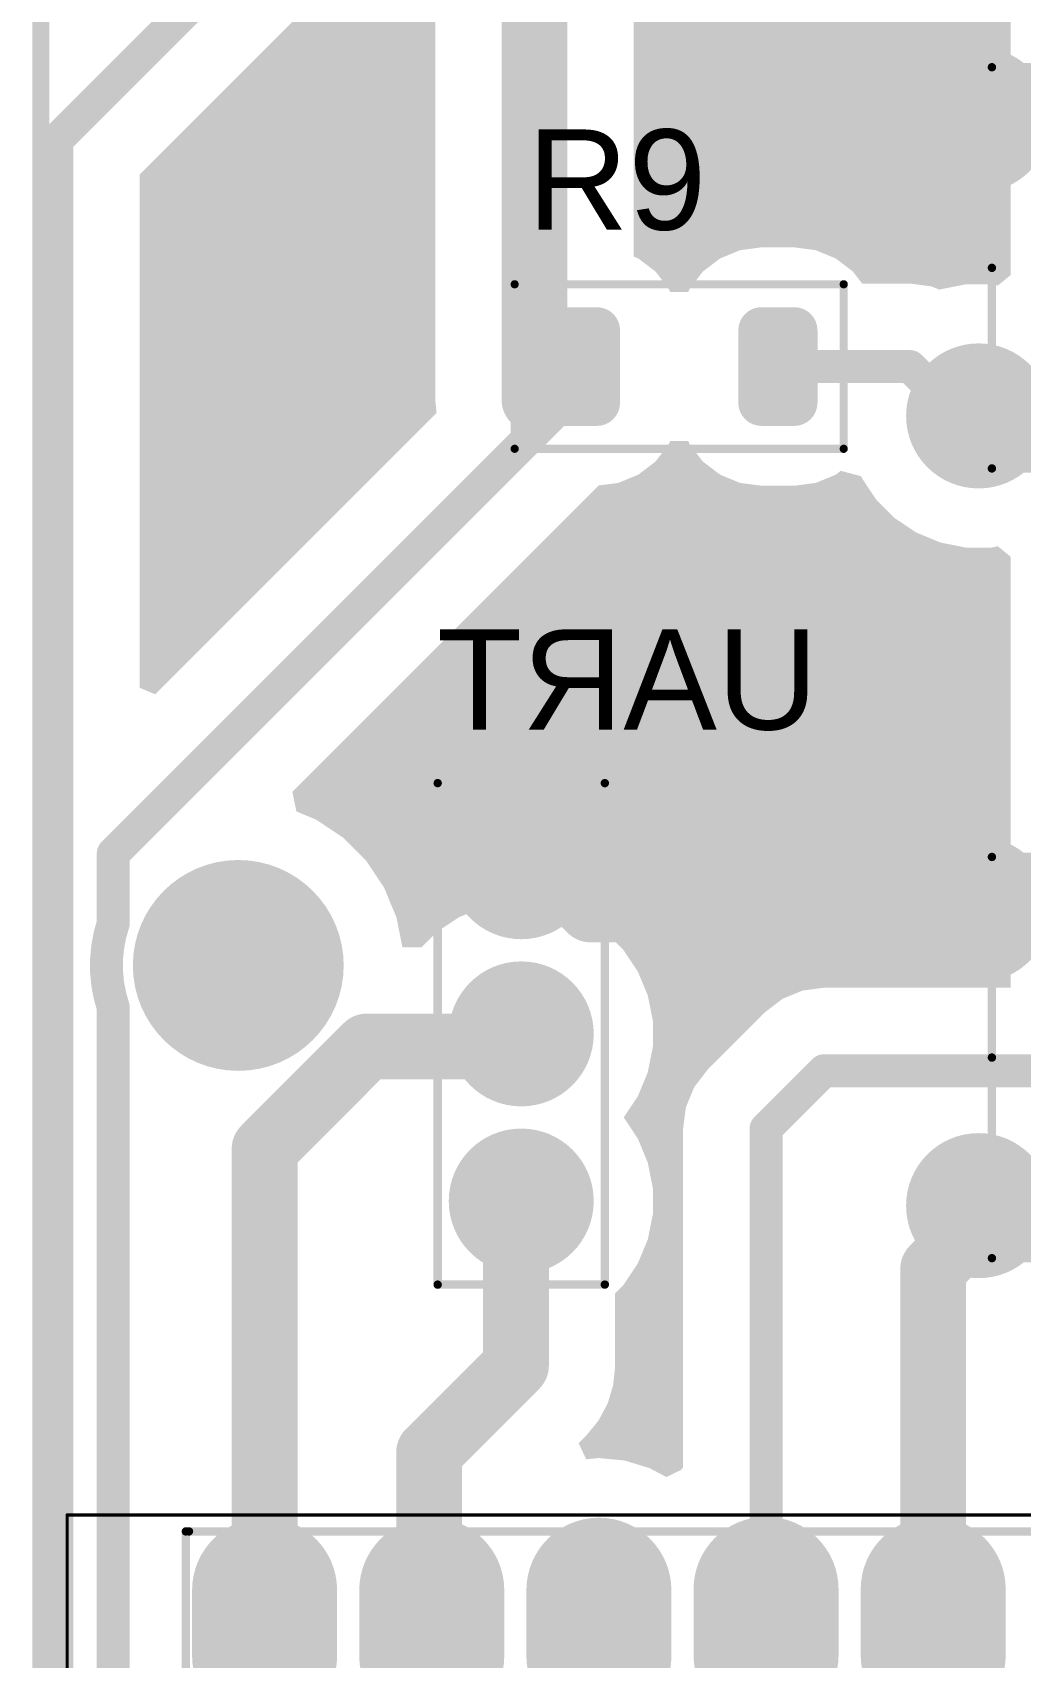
# Model space of a CAD drawing. Header units: inches. Extents: x 82 to 121, y 21 to 151.
# Drawn here: x 82.37 to 97.39, y 111.88 to 136.58 of the extents above; entities that cross this region are included whole.
import ezdxf

# ---------------------------------------------------------------- set-up
doc = ezdxf.new("R2010")
doc.units = ezdxf.units.IN
for name, color, linetype in [('Bottom Layer', 5, 'Continuous'), ('Bottom Overlay', 54, 'Continuous'), ('Bottom Solder', 6, 'Continuous'), ('Mechanical 1', 6, 'Continuous'), ('Mechanical 13', 56, 'Continuous'), ('Mechanical 15', 56, 'Continuous'), ('Multi-Layer', 9, 'Continuous'), ('Pad Holes', 156, 'Continuous'), ('Top Layer', 1, 'Continuous'), ('Top Overlay', 2, 'Continuous'), ('Top Paste', 8, 'Continuous'), ('Top Solder', 216, 'Continuous')]:
    doc.layers.add(name, color=color, linetype=linetype)
doc.styles.add('Arial', font='', dxfattribs={"height": 0.2})
doc.styles.get('Arial').set_extended_font_data('Arial')

# ---------------------------------------------------------------- blocks, each defined once
blk = doc.blocks.new('J1_3_B_11')
at = {"layer": 'Bottom Layer'}
h = blk.add_hatch(color=5, dxfattribs=at)
edge = h.paths.add_edge_path()
edge.add_arc((-2.54, 0), 1, 0, 360)
h = blk.add_hatch(color=5, dxfattribs=at)
edge = h.paths.add_edge_path()
edge.add_arc((0, 0), 1, 0, 360)
h = blk.add_hatch(color=5, dxfattribs=at)
edge = h.paths.add_edge_path()
edge.add_arc((2.54, 0), 1, 0, 360)
at = {"layer": 'Bottom Solder'}
h = blk.add_hatch(color=6, dxfattribs=at)
edge = h.paths.add_edge_path()
edge.add_arc((-2.54, 0), 1.1016, 0, 360)
h = blk.add_hatch(color=6, dxfattribs=at)
edge = h.paths.add_edge_path()
edge.add_arc((0, 0), 1.1016, 0, 360)
h = blk.add_hatch(color=6, dxfattribs=at)
edge = h.paths.add_edge_path()
edge.add_arc((2.54, 0), 1.1016, 0, 360)
at = {"layer": 'Multi-Layer'}
h = blk.add_hatch(color=9, dxfattribs=at)
edge = h.paths.add_edge_path()
edge.add_arc((-2.54, 0), 1, 0, 360)
h = blk.add_hatch(color=9, dxfattribs=at)
edge = h.paths.add_edge_path()
edge.add_arc((0, 0), 1, 0, 360)
h = blk.add_hatch(color=9, dxfattribs=at)
edge = h.paths.add_edge_path()
edge.add_arc((2.54, 0), 1, 0, 360)
at = {"layer": 'Pad Holes'}
h = blk.add_hatch(color=7, dxfattribs=at)
edge = h.paths.add_edge_path()
edge.add_arc((-2.54, 0), 0.45, 0, 360)
h = blk.add_hatch(color=7, dxfattribs=at)
edge = h.paths.add_edge_path()
edge.add_arc((0, 0), 0.45, 0, 360)
h = blk.add_hatch(color=7, dxfattribs=at)
edge = h.paths.add_edge_path()
edge.add_arc((2.54, 0), 0.45, 0, 360)
at = {"layer": 'Top Layer'}
h = blk.add_hatch(color=1, dxfattribs=at)
edge = h.paths.add_edge_path()
edge.add_arc((-2.54, 0), 1, 0, 360)
h = blk.add_hatch(color=1, dxfattribs=at)
edge = h.paths.add_edge_path()
edge.add_arc((0, 0), 1, 0, 360)
h = blk.add_hatch(color=1, dxfattribs=at)
edge = h.paths.add_edge_path()
edge.add_arc((2.54, 0), 1, 0, 360)
at = {"layer": 'Top Solder'}
h = blk.add_hatch(color=216, dxfattribs=at)
edge = h.paths.add_edge_path()
edge.add_arc((-2.54, 0), 1.1016, 0, 360)
h = blk.add_hatch(color=216, dxfattribs=at)
edge = h.paths.add_edge_path()
edge.add_arc((0, 0), 1.1016, 0, 360)
h = blk.add_hatch(color=216, dxfattribs=at)
edge = h.paths.add_edge_path()
edge.add_arc((2.54, 0), 1.1016, 0, 360)
at = {"layer": 'Bottom Overlay'}
for points in [[(3.81, 1.27, 0.127, 0.127, 0), (-3.81, 1.27, 0.127, 0.127, 0)], [(-3.81, -1.27, 0.127, 0.127, 0), (-3.81, 1.27, 0.127, 0.127, 0)], [(3.81, -1.27, 0.127, 0.127, 0), (3.81, 1.27, 0.127, 0.127, 0)], [(3.81, -1.27, 0.127, 0.127, 0), (-3.81, -1.27, 0.127, 0.127, 0)]]:
    blk.add_lwpolyline(points, format="xyseb", dxfattribs=at)
for points in [[(-3.84175, 1.27, 0.0635, 0.0635, 1), (-3.77825, 1.27, 0.0635, 0.0635, 1)], [(-3.84175, 1.27, 0.0635, 0.0635, 1), (-3.77825, 1.27, 0.0635, 0.0635, 1)], [(3.77825, 1.27, 0.0635, 0.0635, 1), (3.84175, 1.27, 0.0635, 0.0635, 1)], [(3.77825, 1.27, 0.0635, 0.0635, 1), (3.84175, 1.27, 0.0635, 0.0635, 1)], [(-3.84175, -1.27, 0.0635, 0.0635, 1), (-3.77825, -1.27, 0.0635, 0.0635, 1)], [(-3.84175, -1.27, 0.0635, 0.0635, 1), (-3.77825, -1.27, 0.0635, 0.0635, 1)], [(3.77825, -1.27, 0.0635, 0.0635, 1), (3.84175, -1.27, 0.0635, 0.0635, 1)], [(3.77825, -1.27, 0.0635, 0.0635, 1), (3.84175, -1.27, 0.0635, 0.0635, 1)]]:
    blk.add_lwpolyline(points, format="xyseb", close=True, dxfattribs=at)
blk = doc.blocks.new('ESP32_H2_S____M____B_16')
at = {"layer": 'Bottom Layer'}
h = blk.add_hatch(color=5, dxfattribs=at)
edge = h.paths.add_edge_path()
edge.add_arc((-8.12, 0.26), 1, 90, 270)
edge.add_line((-8.12, -0.74), (-7.12, -0.74))
edge.add_arc((-7.12, 0.26), 1, 270, 450)
edge.add_line((-7.12, 1.26), (-8.12, 1.26))
h = blk.add_hatch(color=5, dxfattribs=at)
edge = h.paths.add_edge_path()
edge.add_arc((-8.12, -2.28), 1, 90, 270)
edge.add_line((-8.12, -3.28), (-7.12, -3.28))
edge.add_arc((-7.12, -2.28), 1, 270, 450)
edge.add_line((-7.12, -1.28), (-8.12, -1.28))
h = blk.add_hatch(color=5, dxfattribs=at)
edge = h.paths.add_edge_path()
edge.add_arc((-8.106, -4.82), 1, 90, 270)
edge.add_line((-8.106, -5.82), (-7.106, -5.82))
edge.add_arc((-7.106, -4.82), 1, 270, 450)
edge.add_line((-7.106, -3.82), (-8.106, -3.82))
h = blk.add_hatch(color=5, dxfattribs=at)
edge = h.paths.add_edge_path()
edge.add_arc((-8.106, -7.36), 1, 90, 270)
edge.add_line((-8.106, -8.36), (-7.106, -8.36))
edge.add_arc((-7.106, -7.36), 1, 270, 450)
edge.add_line((-7.106, -6.36), (-8.106, -6.36))
h = blk.add_hatch(color=5, dxfattribs=at)
edge = h.paths.add_edge_path()
edge.add_arc((-8.106, -9.9), 1, 90, 270)
edge.add_line((-8.106, -10.9), (-7.106, -10.9))
edge.add_arc((-7.106, -9.9), 1, 270, 450)
edge.add_line((-7.106, -8.9), (-8.106, -8.9))
at = {"layer": 'Bottom Solder'}
h = blk.add_hatch(color=6, dxfattribs=at)
edge = h.paths.add_edge_path()
edge.add_arc((-8.12, 0.26), 1.102, 90, 270)
edge.add_line((-8.12, -0.842), (-7.12, -0.842))
edge.add_arc((-7.12, 0.26), 1.102, 270, 450)
edge.add_line((-7.12, 1.362), (-8.12, 1.362))
h = blk.add_hatch(color=6, dxfattribs=at)
edge = h.paths.add_edge_path()
edge.add_arc((-8.12, -2.28), 1.102, 90, 270)
edge.add_line((-8.12, -3.382), (-7.12, -3.382))
edge.add_arc((-7.12, -2.28), 1.102, 270, 450)
edge.add_line((-7.12, -1.178), (-8.12, -1.178))
h = blk.add_hatch(color=6, dxfattribs=at)
edge = h.paths.add_edge_path()
edge.add_arc((-8.106, -4.82), 1.102, 90, 270)
edge.add_line((-8.106, -5.922), (-7.106, -5.922))
edge.add_arc((-7.106, -4.82), 1.102, 270, 450)
edge.add_line((-7.106, -3.718), (-8.106, -3.718))
h = blk.add_hatch(color=6, dxfattribs=at)
edge = h.paths.add_edge_path()
edge.add_arc((-8.106, -7.36), 1.102, 90, 270)
edge.add_line((-8.106, -8.462), (-7.106, -8.462))
edge.add_arc((-7.106, -7.36), 1.102, 270, 450)
edge.add_line((-7.106, -6.258), (-8.106, -6.258))
h = blk.add_hatch(color=6, dxfattribs=at)
edge = h.paths.add_edge_path()
edge.add_arc((-8.106, -9.9), 1.102, 90, 270)
edge.add_line((-8.106, -11.002), (-7.106, -11.002))
edge.add_arc((-7.106, -9.9), 1.102, 270, 450)
edge.add_line((-7.106, -8.798), (-8.106, -8.798))
at = {"layer": 'Multi-Layer'}
h = blk.add_hatch(color=9, dxfattribs=at)
edge = h.paths.add_edge_path()
edge.add_arc((-8.12, 0.26), 1, 90, 270)
edge.add_line((-8.12, -0.74), (-7.12, -0.74))
edge.add_arc((-7.12, 0.26), 1, 270, 450)
edge.add_line((-7.12, 1.26), (-8.12, 1.26))
h = blk.add_hatch(color=9, dxfattribs=at)
edge = h.paths.add_edge_path()
edge.add_arc((-8.12, -2.28), 1, 90, 270)
edge.add_line((-8.12, -3.28), (-7.12, -3.28))
edge.add_arc((-7.12, -2.28), 1, 270, 450)
edge.add_line((-7.12, -1.28), (-8.12, -1.28))
h = blk.add_hatch(color=9, dxfattribs=at)
edge = h.paths.add_edge_path()
edge.add_arc((-8.106, -4.82), 1, 90, 270)
edge.add_line((-8.106, -5.82), (-7.106, -5.82))
edge.add_arc((-7.106, -4.82), 1, 270, 450)
edge.add_line((-7.106, -3.82), (-8.106, -3.82))
h = blk.add_hatch(color=9, dxfattribs=at)
edge = h.paths.add_edge_path()
edge.add_arc((-8.106, -7.36), 1, 90, 270)
edge.add_line((-8.106, -8.36), (-7.106, -8.36))
edge.add_arc((-7.106, -7.36), 1, 270, 450)
edge.add_line((-7.106, -6.36), (-8.106, -6.36))
h = blk.add_hatch(color=9, dxfattribs=at)
edge = h.paths.add_edge_path()
edge.add_arc((-8.106, -9.9), 1, 90, 270)
edge.add_line((-8.106, -10.9), (-7.106, -10.9))
edge.add_arc((-7.106, -9.9), 1, 270, 450)
edge.add_line((-7.106, -8.9), (-8.106, -8.9))
at = {"layer": 'Pad Holes'}
h = blk.add_hatch(color=7, dxfattribs=at)
edge = h.paths.add_edge_path()
edge.add_arc((-7.62, 0.26), 0.4, 0, 360)
h = blk.add_hatch(color=7, dxfattribs=at)
edge = h.paths.add_edge_path()
edge.add_arc((-7.62, -2.28), 0.4, 0, 360)
h = blk.add_hatch(color=7, dxfattribs=at)
edge = h.paths.add_edge_path()
edge.add_arc((-7.606, -4.82), 0.4, 0, 360)
h = blk.add_hatch(color=7, dxfattribs=at)
edge = h.paths.add_edge_path()
edge.add_arc((-7.606, -7.36), 0.4, 0, 360)
h = blk.add_hatch(color=7, dxfattribs=at)
edge = h.paths.add_edge_path()
edge.add_arc((-7.606, -9.9), 0.4, 0, 360)
at = {"layer": 'Top Layer'}
h = blk.add_hatch(color=1, dxfattribs=at)
edge = h.paths.add_edge_path()
edge.add_arc((-8.12, 0.26), 1, 90, 270)
edge.add_line((-8.12, -0.74), (-7.12, -0.74))
edge.add_arc((-7.12, 0.26), 1, 270, 450)
edge.add_line((-7.12, 1.26), (-8.12, 1.26))
h = blk.add_hatch(color=1, dxfattribs=at)
edge = h.paths.add_edge_path()
edge.add_arc((-8.12, -2.28), 1, 90, 270)
edge.add_line((-8.12, -3.28), (-7.12, -3.28))
edge.add_arc((-7.12, -2.28), 1, 270, 450)
edge.add_line((-7.12, -1.28), (-8.12, -1.28))
h = blk.add_hatch(color=1, dxfattribs=at)
edge = h.paths.add_edge_path()
edge.add_arc((-8.106, -4.82), 1, 90, 270)
edge.add_line((-8.106, -5.82), (-7.106, -5.82))
edge.add_arc((-7.106, -4.82), 1, 270, 450)
edge.add_line((-7.106, -3.82), (-8.106, -3.82))
h = blk.add_hatch(color=1, dxfattribs=at)
edge = h.paths.add_edge_path()
edge.add_arc((-8.106, -7.36), 1, 90, 270)
edge.add_line((-8.106, -8.36), (-7.106, -8.36))
edge.add_arc((-7.106, -7.36), 1, 270, 450)
edge.add_line((-7.106, -6.36), (-8.106, -6.36))
h = blk.add_hatch(color=1, dxfattribs=at)
edge = h.paths.add_edge_path()
edge.add_arc((-8.106, -9.9), 1, 90, 270)
edge.add_line((-8.106, -10.9), (-7.106, -10.9))
edge.add_arc((-7.106, -9.9), 1, 270, 450)
edge.add_line((-7.106, -8.9), (-8.106, -8.9))
at = {"layer": 'Top Solder'}
h = blk.add_hatch(color=216, dxfattribs=at)
edge = h.paths.add_edge_path()
edge.add_arc((-8.12, 0.26), 1.102, 90, 270)
edge.add_line((-8.12, -0.842), (-7.12, -0.842))
edge.add_arc((-7.12, 0.26), 1.102, 270, 450)
edge.add_line((-7.12, 1.362), (-8.12, 1.362))
h = blk.add_hatch(color=216, dxfattribs=at)
edge = h.paths.add_edge_path()
edge.add_arc((-8.12, -2.28), 1.102, 90, 270)
edge.add_line((-8.12, -3.382), (-7.12, -3.382))
edge.add_arc((-7.12, -2.28), 1.102, 270, 450)
edge.add_line((-7.12, -1.178), (-8.12, -1.178))
h = blk.add_hatch(color=216, dxfattribs=at)
edge = h.paths.add_edge_path()
edge.add_arc((-8.106, -4.82), 1.102, 90, 270)
edge.add_line((-8.106, -5.922), (-7.106, -5.922))
edge.add_arc((-7.106, -4.82), 1.102, 270, 450)
edge.add_line((-7.106, -3.718), (-8.106, -3.718))
h = blk.add_hatch(color=216, dxfattribs=at)
edge = h.paths.add_edge_path()
edge.add_arc((-8.106, -7.36), 1.102, 90, 270)
edge.add_line((-8.106, -8.462), (-7.106, -8.462))
edge.add_arc((-7.106, -7.36), 1.102, 270, 450)
edge.add_line((-7.106, -6.258), (-8.106, -6.258))
h = blk.add_hatch(color=216, dxfattribs=at)
edge = h.paths.add_edge_path()
edge.add_arc((-8.106, -9.9), 1.102, 90, 270)
edge.add_line((-8.106, -11.002), (-7.106, -11.002))
edge.add_arc((-7.106, -9.9), 1.102, 270, 450)
edge.add_line((-7.106, -8.798), (-8.106, -8.798))
at = {"layer": 'Bottom Overlay'}
for points in [[(-9, -11.096, 0.127, 0.127, 0), (-9, 11.604, 0.127, 0.127, 0)], [(-4.5, -11.096, 0.127, 0.127, 0), (-9, -11.096, 0.127, 0.127, 0)]]:
    blk.add_lwpolyline(points, format="xyseb", dxfattribs=at)
blk.add_lwpolyline([(-9.032, -11.096, 0.0635, 0.0635, 1), (-8.968, -11.096, 0.0635, 0.0635, 1)], format="xyseb", close=True, dxfattribs=at)
blk.add_lwpolyline([(-9.032, -11.096, 0.0635, 0.0635, 1), (-8.968, -11.096, 0.0635, 0.0635, 1)], format="xyseb", close=True, dxfattribs=at)
at = {"layer": 'Mechanical 13'}
for points in [[(-9, -11.049, 0.127, 0.127, 0), (-9, 11.557, 0.127, 0.127, 0)], [(-4.5, -11.096, 0.127, 0.127, 0), (-9, -11.096, 0.127, 0.127, 0)]]:
    blk.add_lwpolyline(points, format="xyseb", dxfattribs=at)
for points in [[(-9.032, -11.049, 0.0635, 0.0635, 1), (-8.968, -11.049, 0.0635, 0.0635, 1)], [(-9.032, -11.096, 0.0635, 0.0635, 1), (-8.968, -11.096, 0.0635, 0.0635, 1)]]:
    blk.add_lwpolyline(points, format="xyseb", close=True, dxfattribs=at)
at = {"layer": 'Mechanical 15'}
for points in [[(-9.25, -12.9, 0.05, 0.05, 0), (-9.25, 11.6, 0.05, 0.05, 0)], [(9.25, -12.9, 0.05, 0.05, 0), (-9.25, -12.9, 0.05, 0.05, 0)]]:
    blk.add_lwpolyline(points, format="xyseb", dxfattribs=at)
blk.add_lwpolyline([(-9.262, -12.9, 0.025, 0.025, 1), (-9.237, -12.9, 0.025, 0.025, 1)], format="xyseb", close=True, dxfattribs=at)
blk.add_lwpolyline([(-9.262, -12.9, 0.025, 0.025, 1), (-9.237, -12.9, 0.025, 0.025, 1)], format="xyseb", close=True, dxfattribs=at)
blk = doc.blocks.new('TS_06_B_25')
at = {"layer": 'Bottom Layer'}
h = blk.add_hatch(color=5, dxfattribs=at)
edge = h.paths.add_edge_path()
edge.add_arc((-2.25, 3.25), 1, 0, 360)
h = blk.add_hatch(color=5, dxfattribs=at)
edge = h.paths.add_edge_path()
edge.add_arc((2.25, 3.25), 1, 0, 360)
h = blk.add_hatch(color=5, dxfattribs=at)
edge = h.paths.add_edge_path()
edge.add_arc((-2.25, -3.25), 1, 0, 360)
h = blk.add_hatch(color=5, dxfattribs=at)
edge = h.paths.add_edge_path()
edge.add_arc((2.25, -3.25), 1, 0, 360)
at = {"layer": 'Bottom Solder'}
h = blk.add_hatch(color=6, dxfattribs=at)
edge = h.paths.add_edge_path()
edge.add_arc((-2.25, 3.25), 1.102, 0, 360)
h = blk.add_hatch(color=6, dxfattribs=at)
edge = h.paths.add_edge_path()
edge.add_arc((2.25, 3.25), 1.102, 0, 360)
h = blk.add_hatch(color=6, dxfattribs=at)
edge = h.paths.add_edge_path()
edge.add_arc((-2.25, -3.25), 1.102, 0, 360)
h = blk.add_hatch(color=6, dxfattribs=at)
edge = h.paths.add_edge_path()
edge.add_arc((2.25, -3.25), 1.102, 0, 360)
at = {"layer": 'Multi-Layer'}
h = blk.add_hatch(color=9, dxfattribs=at)
edge = h.paths.add_edge_path()
edge.add_arc((-2.25, 3.25), 1, 0, 360)
h = blk.add_hatch(color=9, dxfattribs=at)
edge = h.paths.add_edge_path()
edge.add_arc((2.25, 3.25), 1, 0, 360)
h = blk.add_hatch(color=9, dxfattribs=at)
edge = h.paths.add_edge_path()
edge.add_arc((-2.25, -3.25), 1, 0, 360)
h = blk.add_hatch(color=9, dxfattribs=at)
edge = h.paths.add_edge_path()
edge.add_arc((2.25, -3.25), 1, 0, 360)
at = {"layer": 'Pad Holes'}
h = blk.add_hatch(color=7, dxfattribs=at)
edge = h.paths.add_edge_path()
edge.add_arc((-2.25, 3.25), 0.45, 0, 360)
h = blk.add_hatch(color=7, dxfattribs=at)
edge = h.paths.add_edge_path()
edge.add_arc((2.25, 3.25), 0.45, 0, 360)
h = blk.add_hatch(color=7, dxfattribs=at)
edge = h.paths.add_edge_path()
edge.add_arc((-2.25, -3.25), 0.45, 0, 360)
h = blk.add_hatch(color=7, dxfattribs=at)
edge = h.paths.add_edge_path()
edge.add_arc((2.25, -3.25), 0.45, 0, 360)
at = {"layer": 'Top Layer'}
h = blk.add_hatch(color=1, dxfattribs=at)
edge = h.paths.add_edge_path()
edge.add_arc((-2.25, 3.25), 1, 0, 360)
h = blk.add_hatch(color=1, dxfattribs=at)
edge = h.paths.add_edge_path()
edge.add_arc((2.25, 3.25), 1, 0, 360)
h = blk.add_hatch(color=1, dxfattribs=at)
edge = h.paths.add_edge_path()
edge.add_arc((-2.25, -3.25), 1, 0, 360)
h = blk.add_hatch(color=1, dxfattribs=at)
edge = h.paths.add_edge_path()
edge.add_arc((2.25, -3.25), 1, 0, 360)
at = {"layer": 'Top Solder'}
h = blk.add_hatch(color=216, dxfattribs=at)
edge = h.paths.add_edge_path()
edge.add_arc((-2.25, 3.25), 1.102, 0, 360)
h = blk.add_hatch(color=216, dxfattribs=at)
edge = h.paths.add_edge_path()
edge.add_arc((2.25, 3.25), 1.102, 0, 360)
h = blk.add_hatch(color=216, dxfattribs=at)
edge = h.paths.add_edge_path()
edge.add_arc((-2.25, -3.25), 1.102, 0, 360)
h = blk.add_hatch(color=216, dxfattribs=at)
edge = h.paths.add_edge_path()
edge.add_arc((2.25, -3.25), 1.102, 0, 360)
at = {"layer": 'Bottom Overlay'}
for points in [[(-3.048, -3.048, 0.127, 0.127, 0), (-3.048, 3.048, 0.127, 0.127, 0)], [(3.048, 3.048, 0.127, 0.127, 0), (-3.048, 3.048, 0.127, 0.127, 0)], [(3.048, -3.048, 0.127, 0.127, 0), (3.048, 3.048, 0.127, 0.127, 0)], [(0, -3.048, 0.127, 0.127, 0), (-3.048, -3.048, 0.127, 0.127, 0)], [(3.048, -3.048, 0.127, 0.127, 0), (0, -3.048, 0.127, 0.127, 0)]]:
    blk.add_lwpolyline(points, format="xyseb", dxfattribs=at)
for points in [[(-3.08, 3.048, 0.0635, 0.0635, 1), (-3.016, 3.048, 0.0635, 0.0635, 1)], [(-3.08, 3.048, 0.0635, 0.0635, 1), (-3.016, 3.048, 0.0635, 0.0635, 1)], [(3.016, 3.048, 0.0635, 0.0635, 1), (3.08, 3.048, 0.0635, 0.0635, 1)], [(3.016, 3.048, 0.0635, 0.0635, 1), (3.08, 3.048, 0.0635, 0.0635, 1)], [(1.276, 0, 0.254, 0.254, 1), (-1.276, 0, 0.254, 0.254, 1)], [(-1.34, 0, 0.127, 0.127, 1), (-1.213, 0, 0.127, 0.127, 1)], [(1.213, 0, 0.127, 0.127, 1), (1.34, 0, 0.127, 0.127, 1)], [(-3.08, -3.048, 0.0635, 0.0635, 1), (-3.016, -3.048, 0.0635, 0.0635, 1)], [(-3.08, -3.048, 0.0635, 0.0635, 1), (-3.016, -3.048, 0.0635, 0.0635, 1)], [(-0.032, -3.048, 0.0635, 0.0635, 1), (0.032, -3.048, 0.0635, 0.0635, 1)], [(-0.032, -3.048, 0.0635, 0.0635, 1), (0.032, -3.048, 0.0635, 0.0635, 1)], [(3.016, -3.048, 0.0635, 0.0635, 1), (3.08, -3.048, 0.0635, 0.0635, 1)], [(3.016, -3.048, 0.0635, 0.0635, 1), (3.08, -3.048, 0.0635, 0.0635, 1)]]:
    blk.add_lwpolyline(points, format="xyseb", close=True, dxfattribs=at)
blk = doc.blocks.new('TS_06_B_27')
at = {"layer": 'Bottom Layer'}
h = blk.add_hatch(color=5, dxfattribs=at)
edge = h.paths.add_edge_path()
edge.add_arc((-2.25, 3.25), 1, 0, 360)
h = blk.add_hatch(color=5, dxfattribs=at)
edge = h.paths.add_edge_path()
edge.add_arc((2.25, 3.25), 1, 0, 360)
h = blk.add_hatch(color=5, dxfattribs=at)
edge = h.paths.add_edge_path()
edge.add_arc((-2.25, -3.25), 1, 0, 360)
h = blk.add_hatch(color=5, dxfattribs=at)
edge = h.paths.add_edge_path()
edge.add_arc((2.25, -3.25), 1, 0, 360)
at = {"layer": 'Bottom Solder'}
h = blk.add_hatch(color=6, dxfattribs=at)
edge = h.paths.add_edge_path()
edge.add_arc((-2.25, 3.25), 1.102, 0, 360)
h = blk.add_hatch(color=6, dxfattribs=at)
edge = h.paths.add_edge_path()
edge.add_arc((2.25, 3.25), 1.102, 0, 360)
h = blk.add_hatch(color=6, dxfattribs=at)
edge = h.paths.add_edge_path()
edge.add_arc((-2.25, -3.25), 1.102, 0, 360)
h = blk.add_hatch(color=6, dxfattribs=at)
edge = h.paths.add_edge_path()
edge.add_arc((2.25, -3.25), 1.102, 0, 360)
at = {"layer": 'Multi-Layer'}
h = blk.add_hatch(color=9, dxfattribs=at)
edge = h.paths.add_edge_path()
edge.add_arc((-2.25, 3.25), 1, 0, 360)
h = blk.add_hatch(color=9, dxfattribs=at)
edge = h.paths.add_edge_path()
edge.add_arc((2.25, 3.25), 1, 0, 360)
h = blk.add_hatch(color=9, dxfattribs=at)
edge = h.paths.add_edge_path()
edge.add_arc((-2.25, -3.25), 1, 0, 360)
h = blk.add_hatch(color=9, dxfattribs=at)
edge = h.paths.add_edge_path()
edge.add_arc((2.25, -3.25), 1, 0, 360)
at = {"layer": 'Pad Holes'}
h = blk.add_hatch(color=7, dxfattribs=at)
edge = h.paths.add_edge_path()
edge.add_arc((-2.25, 3.25), 0.45, 0, 360)
h = blk.add_hatch(color=7, dxfattribs=at)
edge = h.paths.add_edge_path()
edge.add_arc((2.25, 3.25), 0.45, 0, 360)
h = blk.add_hatch(color=7, dxfattribs=at)
edge = h.paths.add_edge_path()
edge.add_arc((-2.25, -3.25), 0.45, 0, 360)
h = blk.add_hatch(color=7, dxfattribs=at)
edge = h.paths.add_edge_path()
edge.add_arc((2.25, -3.25), 0.45, 0, 360)
at = {"layer": 'Top Layer'}
h = blk.add_hatch(color=1, dxfattribs=at)
edge = h.paths.add_edge_path()
edge.add_arc((-2.25, 3.25), 1, 0, 360)
h = blk.add_hatch(color=1, dxfattribs=at)
edge = h.paths.add_edge_path()
edge.add_arc((2.25, 3.25), 1, 0, 360)
h = blk.add_hatch(color=1, dxfattribs=at)
edge = h.paths.add_edge_path()
edge.add_arc((-2.25, -3.25), 1, 0, 360)
h = blk.add_hatch(color=1, dxfattribs=at)
edge = h.paths.add_edge_path()
edge.add_arc((2.25, -3.25), 1, 0, 360)
at = {"layer": 'Top Solder'}
h = blk.add_hatch(color=216, dxfattribs=at)
edge = h.paths.add_edge_path()
edge.add_arc((-2.25, 3.25), 1.102, 0, 360)
h = blk.add_hatch(color=216, dxfattribs=at)
edge = h.paths.add_edge_path()
edge.add_arc((2.25, 3.25), 1.102, 0, 360)
h = blk.add_hatch(color=216, dxfattribs=at)
edge = h.paths.add_edge_path()
edge.add_arc((-2.25, -3.25), 1.102, 0, 360)
h = blk.add_hatch(color=216, dxfattribs=at)
edge = h.paths.add_edge_path()
edge.add_arc((2.25, -3.25), 1.102, 0, 360)
at = {"layer": 'Bottom Overlay'}
for points in [[(-3.048, -3.048, 0.127, 0.127, 0), (-3.048, 3.048, 0.127, 0.127, 0)], [(3.048, 3.048, 0.127, 0.127, 0), (-3.048, 3.048, 0.127, 0.127, 0)], [(3.048, -3.048, 0.127, 0.127, 0), (3.048, 3.048, 0.127, 0.127, 0)], [(0, -3.048, 0.127, 0.127, 0), (-3.048, -3.048, 0.127, 0.127, 0)], [(3.048, -3.048, 0.127, 0.127, 0), (0, -3.048, 0.127, 0.127, 0)]]:
    blk.add_lwpolyline(points, format="xyseb", dxfattribs=at)
for points in [[(-3.08, 3.048, 0.0635, 0.0635, 1), (-3.016, 3.048, 0.0635, 0.0635, 1)], [(-3.08, 3.048, 0.0635, 0.0635, 1), (-3.016, 3.048, 0.0635, 0.0635, 1)], [(3.016, 3.048, 0.0635, 0.0635, 1), (3.08, 3.048, 0.0635, 0.0635, 1)], [(3.016, 3.048, 0.0635, 0.0635, 1), (3.08, 3.048, 0.0635, 0.0635, 1)], [(1.276, 0, 0.254, 0.254, 1), (-1.276, 0, 0.254, 0.254, 1)], [(-1.34, 0, 0.127, 0.127, 1), (-1.213, 0, 0.127, 0.127, 1)], [(1.213, 0, 0.127, 0.127, 1), (1.34, 0, 0.127, 0.127, 1)], [(-3.08, -3.048, 0.0635, 0.0635, 1), (-3.016, -3.048, 0.0635, 0.0635, 1)], [(-3.08, -3.048, 0.0635, 0.0635, 1), (-3.016, -3.048, 0.0635, 0.0635, 1)], [(-0.032, -3.048, 0.0635, 0.0635, 1), (0.032, -3.048, 0.0635, 0.0635, 1)], [(-0.032, -3.048, 0.0635, 0.0635, 1), (0.032, -3.048, 0.0635, 0.0635, 1)], [(3.016, -3.048, 0.0635, 0.0635, 1), (3.08, -3.048, 0.0635, 0.0635, 1)], [(3.016, -3.048, 0.0635, 0.0635, 1), (3.08, -3.048, 0.0635, 0.0635, 1)]]:
    blk.add_lwpolyline(points, format="xyseb", close=True, dxfattribs=at)
blk = doc.blocks.new('R1206_36')
at = {"layer": 'Top Layer'}
h = blk.add_hatch(color=1, dxfattribs=at)
edge = h.paths.add_edge_path()
edge.add_arc((-1.75, 0.55), 0.25, 90, 180)
edge.add_line((-2, 0.55), (-2, -0.55))
edge.add_arc((-1.75, -0.55), 0.25, 180, 270)
edge.add_line((-1.75, -0.8), (-1.25, -0.8))
edge.add_arc((-1.25, -0.55), 0.25, 270, 360)
edge.add_line((-1, -0.55), (-1, 0.55))
edge.add_arc((-1.25, 0.55), 0.25, 0, 90)
edge.add_line((-1.25, 0.8), (-1.75, 0.8))
h = blk.add_hatch(color=1, dxfattribs=at)
edge = h.paths.add_edge_path()
edge.add_arc((1.25, 0.55), 0.25, 90, 180)
edge.add_line((1, 0.55), (1, -0.55))
edge.add_arc((1.25, -0.55), 0.25, 180, 270)
edge.add_line((1.25, -0.8), (1.75, -0.8))
edge.add_arc((1.75, -0.55), 0.25, 270, 360)
edge.add_line((2, -0.55), (2, 0.55))
edge.add_arc((1.75, 0.55), 0.25, 0, 90)
edge.add_line((1.75, 0.8), (1.25, 0.8))
at = {"layer": 'Top Paste'}
h = blk.add_hatch(color=8, dxfattribs=at)
edge = h.paths.add_edge_path()
edge.add_arc((-1.75, 0.55), 0.25, 90, 180)
edge.add_line((-2, 0.55), (-2, -0.55))
edge.add_arc((-1.75, -0.55), 0.25, 180, 270)
edge.add_line((-1.75, -0.8), (-1.25, -0.8))
edge.add_arc((-1.25, -0.55), 0.25, 270, 360)
edge.add_line((-1, -0.55), (-1, 0.55))
edge.add_arc((-1.25, 0.55), 0.25, 0, 90)
edge.add_line((-1.25, 0.8), (-1.75, 0.8))
h = blk.add_hatch(color=8, dxfattribs=at)
edge = h.paths.add_edge_path()
edge.add_arc((1.25, 0.55), 0.25, 90, 180)
edge.add_line((1, 0.55), (1, -0.55))
edge.add_arc((1.25, -0.55), 0.25, 180, 270)
edge.add_line((1.25, -0.8), (1.75, -0.8))
edge.add_arc((1.75, -0.55), 0.25, 270, 360)
edge.add_line((2, -0.55), (2, 0.55))
edge.add_arc((1.75, 0.55), 0.25, 0, 90)
edge.add_line((1.75, 0.8), (1.25, 0.8))
at = {"layer": 'Top Solder'}
h = blk.add_hatch(color=216, dxfattribs=at)
edge = h.paths.add_edge_path()
edge.add_arc((-1.75, 0.55), 0.352, 90, 180)
edge.add_line((-2.102, 0.55), (-2.102, -0.55))
edge.add_arc((-1.75, -0.55), 0.352, 180, 270)
edge.add_line((-1.75, -0.902), (-1.25, -0.902))
edge.add_arc((-1.25, -0.55), 0.352, 270, 360)
edge.add_line((-0.898, -0.55), (-0.898, 0.55))
edge.add_arc((-1.25, 0.55), 0.352, 0, 90)
edge.add_line((-1.25, 0.902), (-1.75, 0.902))
h = blk.add_hatch(color=216, dxfattribs=at)
edge = h.paths.add_edge_path()
edge.add_arc((1.25, 0.55), 0.352, 90, 180)
edge.add_line((0.898, 0.55), (0.898, -0.55))
edge.add_arc((1.25, -0.55), 0.352, 180, 270)
edge.add_line((1.25, -0.902), (1.75, -0.902))
edge.add_arc((1.75, -0.55), 0.352, 270, 360)
edge.add_line((2.102, -0.55), (2.102, 0.55))
edge.add_arc((1.75, 0.55), 0.352, 0, 90)
edge.add_line((1.75, 0.902), (1.25, 0.902))
at = {"layer": 'Top Overlay'}
for points in [[(-2.5, 1.25, 0.125, 0.125, 0), (-2.5, -1.25, 0.125, 0.125, 0)], [(2.5, 1.25, 0.125, 0.125, 0), (-2.5, 1.25, 0.125, 0.125, 0)], [(2.5, 1.25, 0.125, 0.125, 0), (2.5, -1.25, 0.125, 0.125, 0)], [(2.5, -1.25, 0.125, 0.125, 0), (-2.5, -1.25, 0.125, 0.125, 0)]]:
    blk.add_lwpolyline(points, format="xyseb", dxfattribs=at)
for points in [[(-2.531, 1.25, 0.0625, 0.0625, 1), (-2.469, 1.25, 0.0625, 0.0625, 1)], [(-2.531, 1.25, 0.0625, 0.0625, 1), (-2.469, 1.25, 0.0625, 0.0625, 1)], [(2.469, 1.25, 0.0625, 0.0625, 1), (2.531, 1.25, 0.0625, 0.0625, 1)], [(2.469, 1.25, 0.0625, 0.0625, 1), (2.531, 1.25, 0.0625, 0.0625, 1)], [(-2.531, -1.25, 0.0625, 0.0625, 1), (-2.469, -1.25, 0.0625, 0.0625, 1)], [(-2.531, -1.25, 0.0625, 0.0625, 1), (-2.469, -1.25, 0.0625, 0.0625, 1)], [(2.469, -1.25, 0.0625, 0.0625, 1), (2.531, -1.25, 0.0625, 0.0625, 1)], [(2.469, -1.25, 0.0625, 0.0625, 1), (2.531, -1.25, 0.0625, 0.0625, 1)]]:
    blk.add_lwpolyline(points, format="xyseb", close=True, dxfattribs=at)

msp = doc.modelspace()

# ---------------------------------------------------------------- hatches: boundary and pattern name
at = {"layer": 'Bottom Layer'}
h = msp.add_hatch(color=5, dxfattribs=at)
edge = h.paths.add_edge_path()
edge.add_arc((85.5, 122.4), 1.5, 0, 360)
at = {"layer": 'Bottom Solder'}
h = msp.add_hatch(color=6, dxfattribs=at)
edge = h.paths.add_edge_path()
edge.add_arc((85.5, 122.4), 1.602, 0, 360)
at = {"layer": 'Multi-Layer'}
h = msp.add_hatch(color=9, dxfattribs=at)
edge = h.paths.add_edge_path()
edge.add_arc((85.5, 122.4), 1.5, 0, 360)
at = {"layer": 'Pad Holes'}
h = msp.add_hatch(color=7, dxfattribs=at)
edge = h.paths.add_edge_path()
edge.add_arc((85.5, 122.4), 1, 0, 360)
at = {"layer": 'Top Layer'}
for points in [[(95.196, 141.475), (95.475, 141.196), (95.803, 140.978), (96.167, 140.827), (96.553, 140.75), (96.947, 140.75), (97.043, 140.769), (97.239, 140.608), (97.239, 132.892), (97.043, 132.731), (96.947, 132.75), (96.553, 132.75), (96.167, 132.673), (96.154, 132.668), (96.033, 132.718), (95.707, 132.761), (94.98, 132.761), (94.842, 132.942), (94.58, 133.142), (94.276, 133.268), (93.95, 133.311), (93.45, 133.311), (93.124, 133.268), (92.82, 133.142), (92.558, 132.942), (92.358, 132.68), (92.337, 132.631), (92.063, 132.631), (92.042, 132.68), (91.842, 132.942), (91.58, 133.142), (91.507, 133.172), (91.507, 141.469), (91.748, 141.555), (91.761, 141.556), (92.02, 141.358), (92.324, 141.232), (92.65, 141.189), (93.15, 141.189), (93.476, 141.232), (93.78, 141.358), (94.042, 141.558), (94.084, 141.614), (95.104, 141.614)], [(88.493, 138.578), (88.493, 131), (88.513, 130.796), (84.237, 126.52), (84.003, 126.618), (84.003, 134.42), (88.258, 138.675)], [(92.358, 130.32), (92.558, 130.058), (92.82, 129.858), (93.124, 129.732), (93.45, 129.689), (93.95, 129.689), (94.276, 129.732), (94.58, 129.858), (94.656, 129.916), (94.965, 129.833), (94.978, 129.803), (95.196, 129.475), (95.475, 129.196), (95.803, 128.978), (96.167, 128.827), (96.553, 128.75), (96.947, 128.75), (97.043, 128.769), (97.239, 128.608), (97.239, 122.061), (94.4, 122.061), (94.074, 122.018), (93.77, 121.892), (93.508, 121.692), (92.628, 120.812), (92.428, 120.55), (92.302, 120.246), (92.259, 119.92), (92.259, 114.772), (92.226, 114.733), (92.005, 114.626), (91.749, 114.762), (91.372, 114.877), (90.98, 114.915), (90.787, 114.896), (90.672, 115.14), (90.786, 115.254), (90.973, 115.483), (91.113, 115.743), (91.198, 116.026), (91.227, 116.32), (91.227, 116.32), (91.227, 117.419), (91.353, 117.545), (91.572, 117.873), (91.723, 118.237), (91.8, 118.623), (91.8, 119.017), (91.723, 119.403), (91.572, 119.767), (91.357, 120.09), (91.572, 120.413), (91.723, 120.777), (91.8, 121.163), (91.8, 121.557), (91.723, 121.943), (91.572, 122.307), (91.353, 122.635), (91.075, 122.914), (90.747, 123.132), (90.383, 123.283), (89.997, 123.36), (89.603, 123.36), (89.217, 123.283), (88.853, 123.132), (88.525, 122.914), (88.287, 122.676), (87.994, 122.676), (87.904, 123.129), (87.715, 123.584), (87.442, 123.994), (87.094, 124.342), (86.684, 124.615), (86.383, 124.74), (86.322, 125.039), (90.976, 129.693), (91.276, 129.732), (91.58, 129.858), (91.842, 130.058), (92.042, 130.32), (92.063, 130.369), (92.337, 130.369)]]:
    msp.add_hatch(color=1, dxfattribs=at).paths.add_polyline_path(points)
h = msp.add_hatch(color=1, dxfattribs=at)
edge = h.paths.add_edge_path()
edge.add_arc((85.5, 122.4), 1.5, 0, 360)
at = {"layer": 'Top Solder'}
h = msp.add_hatch(color=216, dxfattribs=at)
edge = h.paths.add_edge_path()
edge.add_arc((85.5, 122.4), 1.602, 0, 360)

# ---------------------------------------------------------------- linework, layer by layer
at = {"layer": 'Mechanical 1'}
msp.add_lwpolyline([(82.5, 151, 0.254, 0.254, 0), (82.5, 26, 0.254, 0.254, 0)], format="xyseb", dxfattribs=at)
at = {"layer": 'Mechanical 15'}
msp.add_lwpolyline([(82.5, 22.546, 0.254, 0.254, 0), (82.5, 150.619, 0.254, 0.254, 0)], format="xyseb", dxfattribs=at)
at = {"layer": 'Top Layer'}
for points in [[(90, 131, 1, 1, 0), (90, 142.454, 1, 1, 0)], [(82.742, 134.942, 0.5, 0.5, 0), (88, 140.2, 0.5, 0.5, 0)], [(82.742, 134.942, 0.5, 0.5, 0), (82.742, 104.097, 0.5, 0.5, 0)], [(90.7, 131.2, 0.5, 0.5, 0), (90.7, 131.5, 0.5, 0.5, 0)], [(93.594, 131.5, 0.5, 0.5, 0), (95.707, 131.5, 0.5, 0.5, 0)], [(95.707, 131.5, 0.5, 0.5, 0), (96.457, 130.75, 0.5, 0.5, 0)], [(83.6, 124.1, 0.5, 0.5, 0), (90.7, 131.2, 0.5, 0.5, 0)], [(96.457, 130.75, 0.5, 0.5, 0), (96.75, 130.75, 0.5, 0.5, 0)], [(83.6, 123.037, 0.5, 0.5, 0), (83.6, 124.1, 0.5, 0.5, 0)], [(89.8, 123.9, 1, 1, 0), (90.206, 123.9, 1, 1, 0)], [(90.206, 123.9, 1, 1, 0), (90.856, 123.25, 1, 1, 0)], [(90.856, 123.25, 1, 1, 0), (96.75, 123.25, 1, 1, 0)], [(83.6, 121.763, 0.5, 0.5, -0.163215), (83.6, 123.037, 0.5, 0.5, 0)], [(83.6, 121.763, 0.5, 0.5, 0), (83.6, 121.763, 0.5, 0.5, 0)], [(83.6, 104.993, 0.5, 0.5, 0), (83.6, 121.763, 0.5, 0.5, 0)], [(89.609, 121.169, 1, 1, 0), (89.8, 121.36, 1, 1, 0)], [(85.9, 119.612, 1, 1, 0), (87.456, 121.169, 1, 1, 0)], [(87.456, 121.169, 1, 1, 0), (89.609, 121.169, 1, 1, 0)], [(93.52, 119.92, 0.5, 0.5, 0), (94.4, 120.8, 0.5, 0.5, 0)], [(94.4, 120.8, 0.5, 0.5, 0), (98.207, 120.8, 0.5, 0.5, 0)], [(85.9, 112.406, 1, 1, 0), (85.9, 119.612, 1, 1, 0)], [(93.52, 112.42, 0.5, 0.5, 0), (93.52, 119.92, 0.5, 0.5, 0)], [(89.72, 118.74, 1, 1, 0), (89.8, 118.82, 1, 1, 0)], [(96.625, 118.875, 1, 1, 0), (96.75, 118.75, 1, 1, 0)], [(89.72, 116.32, 1, 1, 0), (89.72, 118.74, 1, 1, 0)], [(96.75, 118.479, 1, 1, 0), (96.75, 118.75, 1, 1, 0)], [(96.06, 117.789, 1, 1, 0), (96.75, 118.479, 1, 1, 0)], [(96.06, 112.42, 1, 1, 0), (96.06, 117.789, 1, 1, 0)], [(88.4, 115, 1, 1, 0), (89.72, 116.32, 1, 1, 0)], [(88.4, 112.446, 1, 1, 0), (88.4, 115, 1, 1, 0)], [(88.4, 112.446, 1, 1, 0), (88.44, 112.406, 1, 1, 0)]]:
    msp.add_lwpolyline(points, format="xyseb", dxfattribs=at)
for points in [[(82.617, 134.942, 0.25, 0.25, 1), (82.867, 134.942, 0.25, 0.25, 1)], [(82.617, 134.942, 0.25, 0.25, 1), (82.867, 134.942, 0.25, 0.25, 1)], [(90.575, 131.5, 0.25, 0.25, 1), (90.825, 131.5, 0.25, 0.25, 1)], [(93.469, 131.5, 0.25, 0.25, 1), (93.719, 131.5, 0.25, 0.25, 1)], [(95.582, 131.5, 0.25, 0.25, 1), (95.832, 131.5, 0.25, 0.25, 1)], [(95.582, 131.5, 0.25, 0.25, 1), (95.832, 131.5, 0.25, 0.25, 1)], [(89.75, 131, 0.5, 0.5, 1), (90.25, 131, 0.5, 0.5, 1)], [(90.575, 131.2, 0.25, 0.25, 1), (90.825, 131.2, 0.25, 0.25, 1)], [(90.575, 131.2, 0.25, 0.25, 1), (90.825, 131.2, 0.25, 0.25, 1)], [(96.332, 130.75, 0.25, 0.25, 1), (96.582, 130.75, 0.25, 0.25, 1)], [(96.332, 130.75, 0.25, 0.25, 1), (96.582, 130.75, 0.25, 0.25, 1)], [(96.625, 130.75, 0.25, 0.25, 1), (96.875, 130.75, 0.25, 0.25, 1)], [(83.475, 124.1, 0.25, 0.25, 1), (83.725, 124.1, 0.25, 0.25, 1)], [(83.475, 124.1, 0.25, 0.25, 1), (83.725, 124.1, 0.25, 0.25, 1)], [(89.55, 123.9, 0.5, 0.5, 1), (90.05, 123.9, 0.5, 0.5, 1)], [(89.956, 123.9, 0.5, 0.5, 1), (90.456, 123.9, 0.5, 0.5, 1)], [(89.956, 123.9, 0.5, 0.5, 1), (90.456, 123.9, 0.5, 0.5, 1)], [(90.606, 123.25, 0.5, 0.5, 1), (91.106, 123.25, 0.5, 0.5, 1)], [(90.606, 123.25, 0.5, 0.5, 1), (91.106, 123.25, 0.5, 0.5, 1)], [(96.5, 123.25, 0.5, 0.5, 1), (97, 123.25, 0.5, 0.5, 1)], [(83.475, 123.037, 0.25, 0.25, 1), (83.725, 123.037, 0.25, 0.25, 1)], [(83.475, 123.037, 0.25, 0.25, 1), (83.725, 123.037, 0.25, 0.25, 1)], [(83.475, 121.763, 0.25, 0.25, 1), (83.725, 121.763, 0.25, 0.25, 1)], [(83.475, 121.763, 0.25, 0.25, 1), (83.725, 121.763, 0.25, 0.25, 1)], [(83.475, 121.763, 0.25, 0.25, 1), (83.725, 121.763, 0.25, 0.25, 1)], [(83.475, 121.763, 0.25, 0.25, 1), (83.725, 121.763, 0.25, 0.25, 1)], [(89.55, 121.36, 0.5, 0.5, 1), (90.05, 121.36, 0.5, 0.5, 1)], [(87.206, 121.169, 0.5, 0.5, 1), (87.706, 121.169, 0.5, 0.5, 1)], [(87.206, 121.169, 0.5, 0.5, 1), (87.706, 121.169, 0.5, 0.5, 1)], [(89.359, 121.169, 0.5, 0.5, 1), (89.859, 121.169, 0.5, 0.5, 1)], [(89.359, 121.169, 0.5, 0.5, 1), (89.859, 121.169, 0.5, 0.5, 1)], [(94.275, 120.8, 0.25, 0.25, 1), (94.525, 120.8, 0.25, 0.25, 1)], [(94.275, 120.8, 0.25, 0.25, 1), (94.525, 120.8, 0.25, 0.25, 1)], [(85.65, 119.612, 0.5, 0.5, 1), (86.15, 119.612, 0.5, 0.5, 1)], [(85.65, 119.612, 0.5, 0.5, 1), (86.15, 119.612, 0.5, 0.5, 1)], [(93.395, 119.92, 0.25, 0.25, 1), (93.645, 119.92, 0.25, 0.25, 1)], [(93.395, 119.92, 0.25, 0.25, 1), (93.645, 119.92, 0.25, 0.25, 1)], [(89.55, 118.82, 0.5, 0.5, 1), (90.05, 118.82, 0.5, 0.5, 1)], [(96.375, 118.875, 0.5, 0.5, 1), (96.875, 118.875, 0.5, 0.5, 1)], [(89.47, 118.74, 0.5, 0.5, 1), (89.97, 118.74, 0.5, 0.5, 1)], [(89.47, 118.74, 0.5, 0.5, 1), (89.97, 118.74, 0.5, 0.5, 1)], [(96.5, 118.75, 0.5, 0.5, 1), (97, 118.75, 0.5, 0.5, 1)], [(96.5, 118.75, 0.5, 0.5, 1), (97, 118.75, 0.5, 0.5, 1)], [(96.5, 118.479, 0.5, 0.5, 1), (97, 118.479, 0.5, 0.5, 1)], [(96.5, 118.479, 0.5, 0.5, 1), (97, 118.479, 0.5, 0.5, 1)], [(95.81, 117.789, 0.5, 0.5, 1), (96.31, 117.789, 0.5, 0.5, 1)], [(95.81, 117.789, 0.5, 0.5, 1), (96.31, 117.789, 0.5, 0.5, 1)], [(89.47, 116.32, 0.5, 0.5, 1), (89.97, 116.32, 0.5, 0.5, 1)], [(89.47, 116.32, 0.5, 0.5, 1), (89.97, 116.32, 0.5, 0.5, 1)], [(88.15, 115, 0.5, 0.5, 1), (88.65, 115, 0.5, 0.5, 1)], [(88.15, 115, 0.5, 0.5, 1), (88.65, 115, 0.5, 0.5, 1)], [(85.65, 112.406, 0.5, 0.5, 1), (86.15, 112.406, 0.5, 0.5, 1)], [(88.15, 112.446, 0.5, 0.5, 1), (88.65, 112.446, 0.5, 0.5, 1)], [(88.15, 112.446, 0.5, 0.5, 1), (88.65, 112.446, 0.5, 0.5, 1)], [(88.19, 112.406, 0.5, 0.5, 1), (88.69, 112.406, 0.5, 0.5, 1)], [(95.81, 112.42, 0.5, 0.5, 1), (96.31, 112.42, 0.5, 0.5, 1)], [(93.395, 112.42, 0.25, 0.25, 1), (93.645, 112.42, 0.25, 0.25, 1)]]:
    msp.add_lwpolyline(points, format="xyseb", close=True, dxfattribs=at)

# ---------------------------------------------------------------- block references
for name, p, rotation in [('TS_06_B_25', (100, 133), 270), ('R1206_36', (92.2, 131.5), 180), ('J1_3_B_11', (89.8, 121.36), 270), ('TS_06_B_27', (100, 121), 270), ('ESP32_H2_S____M____B_16', (95.8, 104.8), 270)]:
    msp.add_blockref(name, p, dxfattribs=dict(rotation=rotation))

# ---------------------------------------------------------------- texts
at = {"layer": 'Bottom Overlay', "style": 'Arial', "text_generation_flag": 2}
msp.add_text('UART', height=1.524, dxfattribs=at).set_placement((94.31, 125.984))
at = {"layer": 'Top Overlay', "style": 'Arial'}
msp.add_text('R9', height=1.524, dxfattribs=at).set_placement((89.891, 133.579))

doc.saveas('drawing.dxf')
